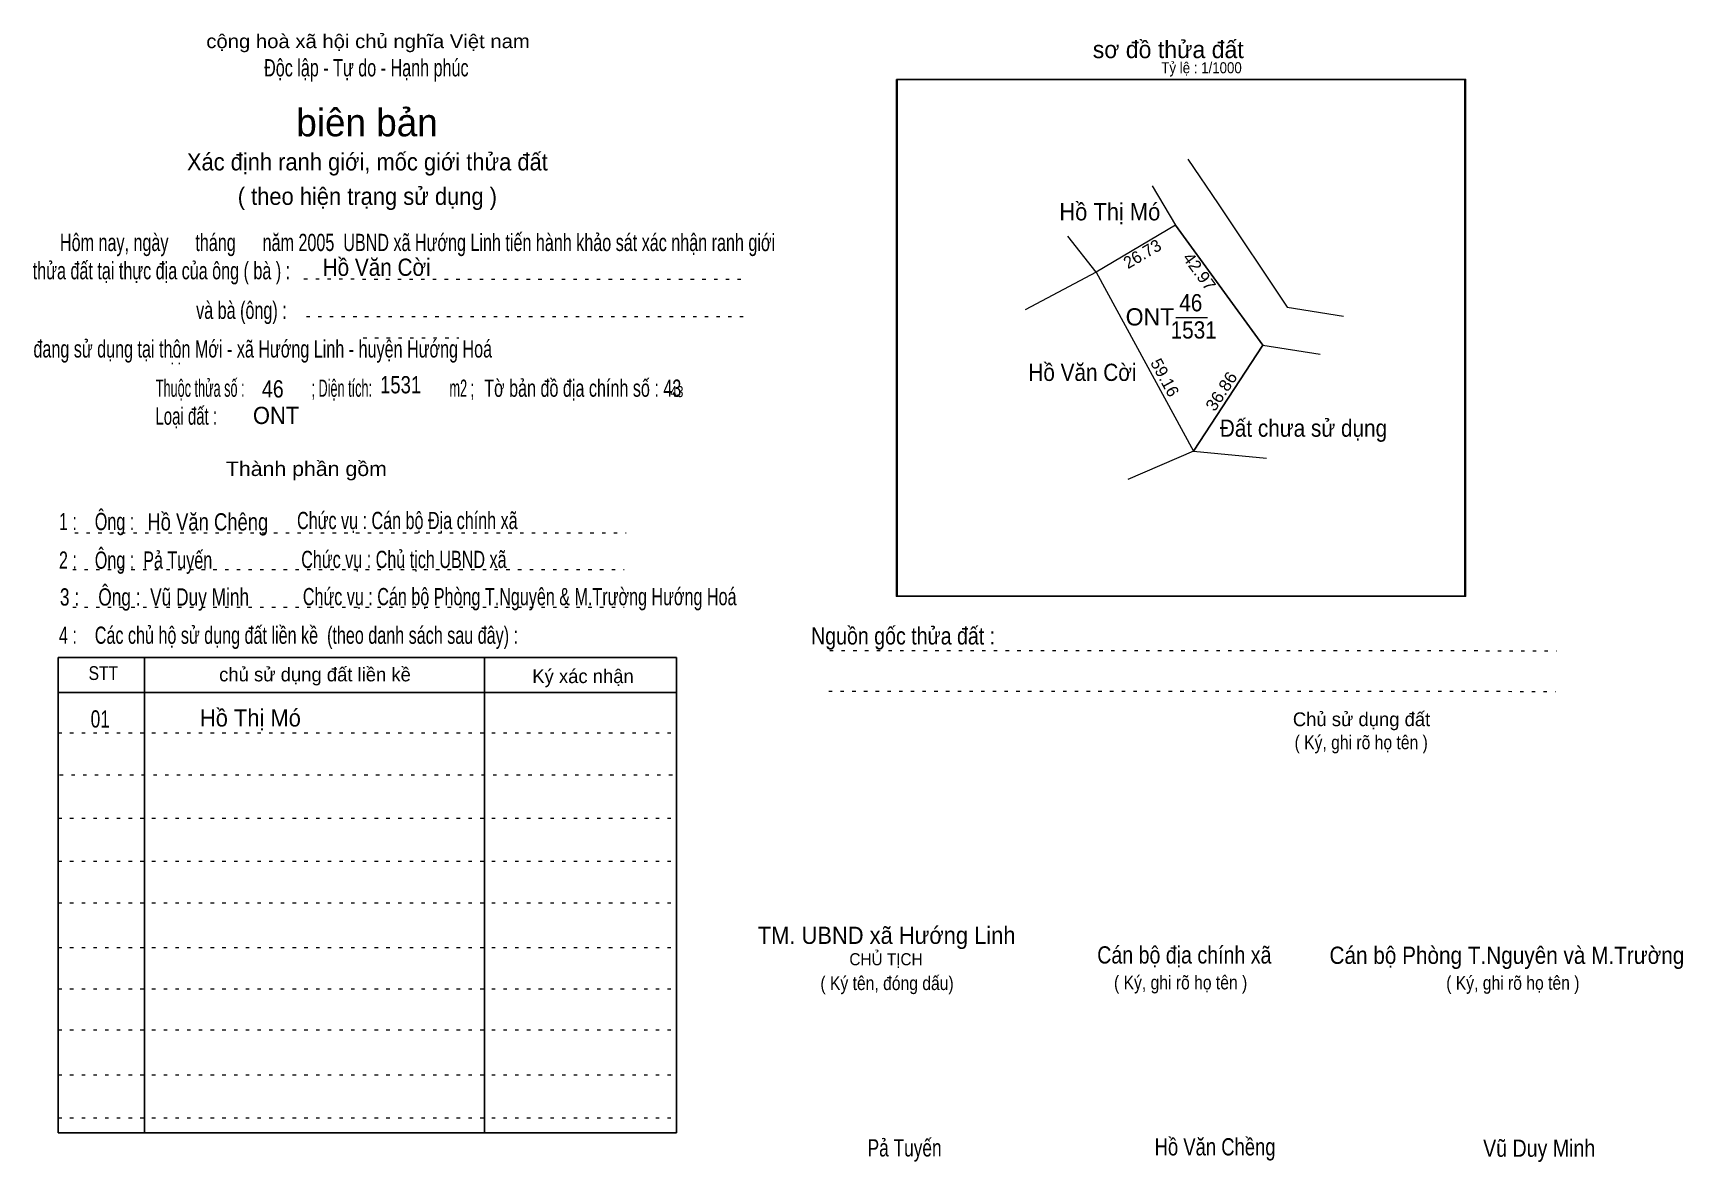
# Model space of a CAD drawing. Header units: centimetres. Extents: x -1.5 to 46.4, y -3.9 to 28.9.
import ezdxf
from ezdxf.enums import TextEntityAlignment as Align

# ---------------------------------------------------------------- set-up
doc = ezdxf.new("R2010")
doc.units = ezdxf.units.CM
doc.header["$LTSCALE"] = 0.2
doc.linetypes.add('DOTTED', pattern=[1.5, 0.3, -1.2])
for name, color, linetype in [('1', 7, 'Continuous'), ('16', 7, 'Continuous'), ('34', 7, 'Continuous'), ('51', 7, 'Continuous')]:
    doc.layers.add(name, color=color, linetype=linetype)
for name, color, linetype, lineweight in [('15', 7, 'Continuous', 13), ('2', 7, 'Continuous', 25), ('22', 7, 'Continuous', 13), ('5', 7, 'DOTTED', 13)]:
    doc.layers.add(name, color=color, linetype=linetype, lineweight=lineweight)

msp = doc.modelspace()

# ---------------------------------------------------------------- linework, layer by layer
at = {"layer": '15'}
msp.add_line((31.67, 20.61), (32.59, 20.61), dxfattribs=at)
at = {"layer": '2'}
msp.add_lwpolyline([(23.56, 27.52), (40.06, 27.52), (40.06, 12.52), (23.56, 12.52)], close=True, dxfattribs=at)
at = {"layer": '22'}
for p, q in [((32.02, 25.21), (32.9, 23.91)), ((30.98, 24.43), (31.66, 23.29)), ((29.36, 21.93), (27.3, 20.83)), ((29.36, 21.93), (32.18, 16.73)), ((34.2, 19.81), (35.86, 19.55)), ((32.18, 16.73), (30.28, 15.91)), ((32.18, 16.73), (34.3, 16.53))]:
    msp.add_line(p, q, dxfattribs=at)
for points in [[(32.9, 23.91), (34.9, 20.91), (36.54, 20.65)], [(31.66, 23.29), (29.36, 21.93), (28.54, 22.97)], [(31.66, 23.29), (34.2, 19.81), (32.18, 16.73)]]:
    msp.add_lwpolyline(points, dxfattribs=at)
msp.add_lwpolyline([(32.18, 16.73), (34.2, 19.81), (31.66, 23.29), (29.36, 21.93)], close=True, dxfattribs=at)
at = {"layer": '5'}
for p, q in [((6.37, 21.73), (19.21, 21.72)), ((6.44, 20.64), (19.25, 20.64)), ((8.09, 20.02), (10.86, 20.02)), ((-0.28, 14.36), (15.72, 14.36)), ((-0.34, 13.3), (15.66, 13.3)), ((-0.34, 12.2), (15.66, 12.2)), ((21.63, 10.95), (42.72, 10.94)), ((21.6, 9.77), (42.69, 9.76)), ((-0.76, 8.56), (17.18, 8.56)), ((-0.72, 7.34), (17.22, 7.34)), ((-0.76, 6.08), (17.18, 6.08)), ((-0.76, 4.83), (17.18, 4.83)), ((-0.76, 3.62), (17.18, 3.62)), ((-0.76, 2.33), (17.18, 2.33)), ((-0.76, 1.13), (17.18, 1.13)), ((-0.76, -0.06), (17.18, -0.06)), ((-0.76, -1.37), (17.18, -1.37)), ((-0.76, -2.62), (17.18, -2.62))]:
    msp.add_line(p, q, dxfattribs=at)
at = {"layer": '5', "linetype": 'Continuous', "lineweight": 25}
for p, q in [((1.74, 10.74), (1.74, -3.05)), ((11.61, 10.74), (11.61, -3.05)), ((-0.76, 9.73), (17.18, 9.73))]:
    msp.add_line(p, q, dxfattribs=at)
for points in [[(23.58, 27.52), (40.08, 27.52), (40.08, 12.52), (23.58, 12.52)], [(-0.76, 10.74), (17.18, 10.74), (17.18, -3.05), (-0.76, -3.05)]]:
    msp.add_lwpolyline(points, close=True, dxfattribs=at)

# ---------------------------------------------------------------- texts
at = {"layer": '1', "width": 0.75}
msp.add_text('01', height=0.5, dxfattribs=at).set_placement((0.18, 8.71))
at = {"layer": '15', "width": 0.9}
for s, p in [('46', (31.77, 20.79)), ('1531', (31.52, 20))]:
    msp.add_text(s, height=0.4999, dxfattribs=at).set_placement(p)
at = {"layer": '16'}
for s, height, width, p in [('Hồ Thị Mó', 0.4999, 0.95, (29.755, 23.43)), ('Hồ Văn Cời', 0.4999, 0.9, (8.48, 21.82)), ('Hồ Văn Cời', 0.4999, 0.9, (28.96, 18.77)), ('Đất chưa sử dụng', 0.5, 0.9, (35.375, 17.15)), ('Hồ Thị Mó', 0.4999, 0.95, (4.815, 8.74))]:
    msp.add_text(s, height=height, dxfattribs=dict(at, width=width)).set_placement(p, align=Align.CENTER)
at = {"layer": '22'}
msp.add_text('ONT', height=0.4999, dxfattribs=at).set_placement((30.92, 20.38), align=Align.CENTER)
at = {"layer": '34'}
for s, height, width, p in [(': : ', 0.32, 0.85, (2.5, 19.25)), ('46', 0.5, 0.85, (5.15, 18.29)), ('1531', 0.5, 0.8, (8.58, 18.41)), ('43', 0.32, 0.8, (17, 18.3)), ('ONT', 0.5, 0.95, (4.89, 17.52))]:
    msp.add_text(s, height=height, dxfattribs=dict(at, width=width)).set_placement(p)
at = {"layer": '5'}
for s, height, width, p in [('cộng hoà xã hội chủ nghĩa Việt nam', 0.4, 1.1, (8.23, 28.43)), ('Độc lập - Tự do - Hạnh phúc', 0.5, 0.7, (8.18, 27.61)), ('Xác định ranh giới, mốc giới thửa đất', 0.5, 0.95, (8.21, 24.88)), ('( theo hiện trạng sử dụng )', 0.5, 0.95, (8.21, 23.88)), ('Thành phần gồm', 0.42, 1.1, (6.44, 16.01)), ('Hồ Văn Chêng', 0.5, 0.8, (3.58, 14.43)), ('Chức vụ : Cán bộ Địa chính xã', 0.5, 0.7, (9.37, 14.47)), ('Chức vụ : Chủ tịch UBND xã', 0.5, 0.7, (9.27, 13.34)), ('Chức vụ : Cán bộ Phòng T.Nguyên & M.Trường Hướng Hoá', 0.5, 0.7, (12.63, 12.26)), ('    Nguồn gốc thửa đất :', 0.5, 0.85, (23.44, 11.12)), ('( Ký, ghi rõ họ tên )', 0.4, 0.85, (37.05, 8.08)), ('CHỦ TỊCH', 0.35, 0.95, (23.26, 1.81)), ('( Ký tên, đóng dấu)', 0.4, 0.85, (23.29, 1.09)), ('( Ký, ghi rõ họ tên )', 0.4, 0.85, (31.81, 1.11)), ('( Ký, ghi rõ họ tên )', 0.4, 0.85, (41.45, 1.1)), ('Pả Tuyến', 0.5, 0.75, (23.8, -3.74)), ('Hồ Văn Chềng', 0.5, 0.8, (32.81, -3.71)), ('Vũ Duy Minh', 0.5, 0.85, (42.215, -3.75))]:
    msp.add_text(s, height=height, dxfattribs=dict(at, width=width)).set_placement(p, align=Align.CENTER)
msp.add_text('sơ đồ thửa đất', height=0.5, dxfattribs=at).set_placement((29.26, 28.14))
for s, height, p in [('biên bản', 0.8, (8.2, 25.87)), ('      chủ sử dụng đất liền kề', 0.4, (6.245, 10.05)), ('   Ký xác nhận', 0.4, (14.245, 10)), ('Chủ sử dụng đất', 0.4, (37.06, 8.75))]:
    msp.add_text(s, height=height, dxfattribs=at).set_placement(p, align=Align.CENTER)
for s, height, width, p in [('   Hôm nay, ngày      tháng      năm 2005  UBND xã Hướng Linh tiến hành khảo sát xác nhận ranh giới ', 0.5, 0.7, (-1.1, 22.54)), ('thửa đất tại thực địa của ông ( bà ) :                                       ', 0.5, 0.7, (-1.5, 21.72)), ('                                     và bà (ông) :', 0.5, 0.7, (-1.57, 20.57)), (' đang sử dụng tại thôn Mới - xã Hướng Linh - huyện Hướng Hoá', 0.5, 0.7, (-1.61, 19.45)), ('Thuộc thửa số :                   ; Diện tích:                      m2 ;                                            ', 0.5, 0.55, (2.07, 18.31)), ('Tờ bản đồ địa chính số : 43', 0.5, 0.7, (11.6, 18.31)), ('Loại đất :  ', 0.5, 0.65, (2.06, 17.5)), ('    1 :    Ông :                                                        ', 0.5, 0.7, (-1.26, 14.44)), ('    2 :    Ông :  Pả Tuyến', 0.5, 0.7, (-1.26, 13.32)), ('    3 :    Ông :  Vũ Duy Minh', 0.5, 0.75, (-1.27, 12.25)), ('    4 :    Các chủ hộ sử dụng đất liền kề  (theo danh sách sau đây) :', 0.5, 0.7, (-1.26, 11.14)), ('STT', 0.4, 0.85, (0.12, 10.09)), ('TM. UBND xã Hướng Linh', 0.5, 0.95, (19.54, 2.43)), ('Cán bộ địa chính xã  ', 0.5, 0.85, (29.39, 1.86)), ('Cán bộ Phòng T.Nguyên và M.Trường', 0.5, 0.9, (36.13, 1.85))]:
    msp.add_text(s, height=height, dxfattribs=dict(at, width=width)).set_placement(p)
at = {"layer": '51', "width": 0.9}
msp.add_text('Tỷ lệ : 1/1000', height=0.32, dxfattribs=at).set_placement((31.25, 27.7))
at = {"layer": '51'}
for s, rotation, p in [('26.73', 30.354, (30.28, 22.01)), ('59.16', 298.423, (30.92, 19.3))]:
    msp.add_text(s, height=0.35, rotation=rotation, dxfattribs=at).set_placement(p)
at = {"layer": '51', "width": 1.05}
for s, rotation, p in [('42.97', 306.091, (31.85, 22.34)), ('36.86', 56.732, (32.8, 17.86))]:
    msp.add_text(s, height=0.35, rotation=rotation, dxfattribs=at).set_placement(p)

doc.saveas('drawing.dxf')
